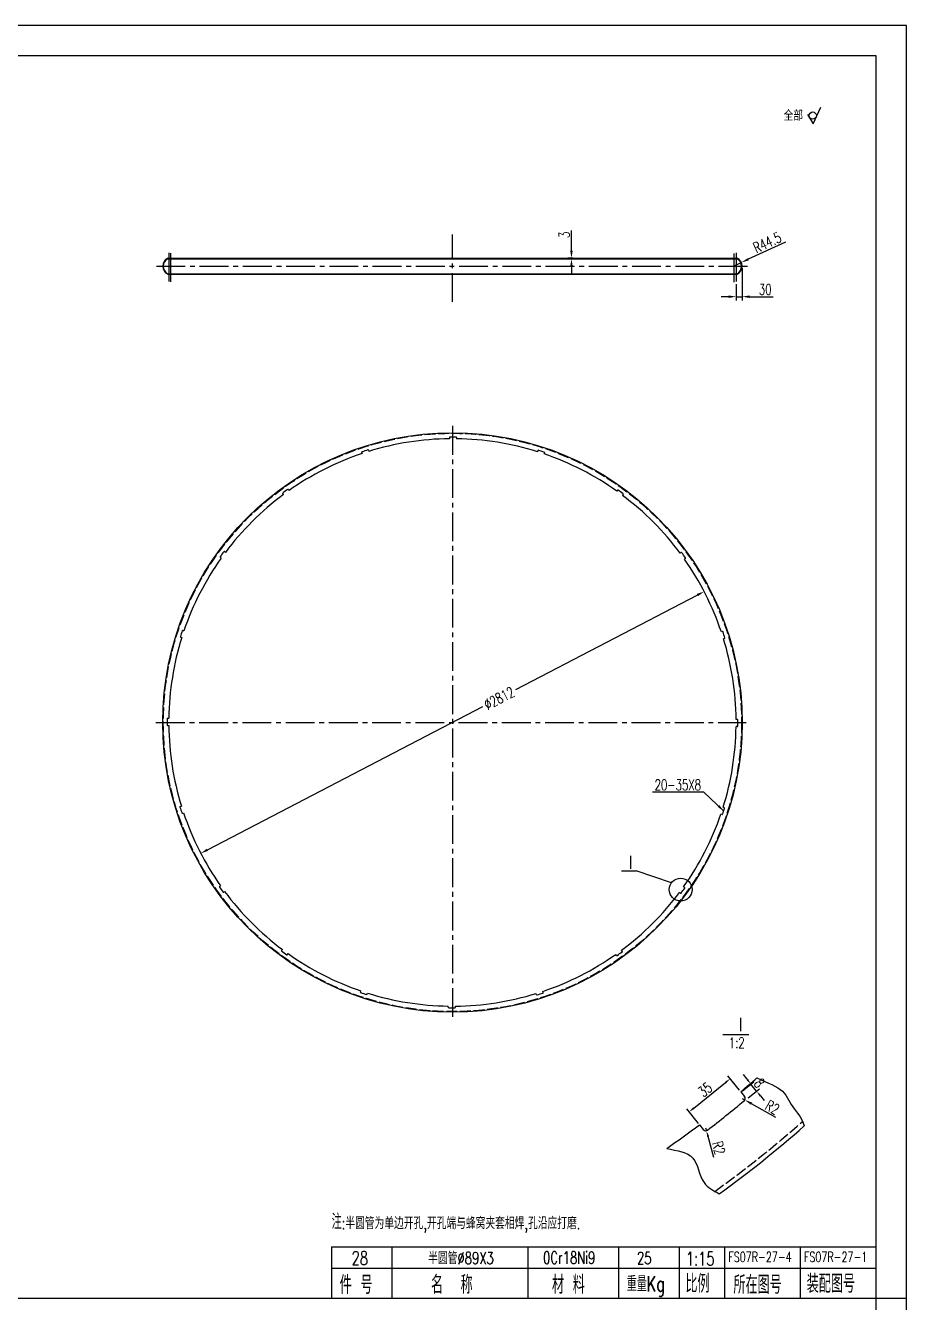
# Model space of a CAD drawing. Extents: x 946 to 3405, y -336 to 946.
# Drawn here: x 3113.6 to 3404.7, y 111.8 to 533.7 of the extents above; entities that cross this region are included whole.
import ezdxf

# ---------------------------------------------------------------- set-up
doc = ezdxf.new("R2010")
doc.units = 0
doc.header["$MEASUREMENT"] = 0
doc.linetypes.add('ACAD_ISO02W100', pattern=[15, 12, -3])
doc.linetypes.add('CENTER2', pattern=[28.575, 19.05, -3.175, 3.175, -3.175])
doc.layers.get('0').update_dxf_attribs({"linetype": 'CONTINUOUS'})
doc.layers.get('DEFPOINTS').update_dxf_attribs({"linetype": 'CONTINUOUS'})
for name, color, linetype in [('中心线', 1, 'CENTER2'), ('图层1', 4, 'CONTINUOUS'), ('标注线', 3, 'CONTINUOUS'), ('虚线', 2, 'ACAD_ISO02W100')]:
    doc.layers.add(name, color=color, linetype=linetype)
doc.styles.add('STYLE1', font='romans.shx', dxfattribs={"width": 0.7, "height": 3.5, "bigfont": 'hz129.shx'})
doc.dimstyles.new('ISO-25', dxfattribs={"dimtxt": 2.5, "dimasz": 2.5, "dimexe": 1.25, "dimexo": 0.625, "dimtad": 1, "dimdec": 0, "dimlfac": 4, "dimdsep": 46, "dimtxsty": 'STYLE1', "dimcen": 0, "dimclrd": 256, "dimclre": 256, "dimclrt": 256, "dimadec": 0, "dimazin": 0, "dimtfac": 1, "dimtdec": 0, "dimtmove": 0, "dimatfit": 3, "dimfxl": 1, "dimtolj": 1, "dimtzin": 0, "dimarcsym": 0})
doc.dimstyles.get("Standard").update_dxf_attribs({"dimtxt": 2.5, "dimasz": 2.5, "dimexe": 1.25, "dimexo": 0.625, "dimtad": 1, "dimdec": 0, "dimlfac": 4, "dimzin": 4, "dimdsep": 46, "dimtxsty": 'STYLE1', "dimcen": 0, "dimclrd": 256, "dimclre": 256, "dimclrt": 256, "dimadec": 0, "dimazin": 0, "dimtfac": 1, "dimtdec": 0, "dimtmove": 0, "dimatfit": 3, "dimfxl": 1, "dimtolj": 1, "dimtzin": 0, "dimarcsym": 0})

# ---------------------------------------------------------------- blocks, each defined once
blk = doc.blocks.new('*D226')
at = {"layer": 'DEFPOINTS', "color": 0}
for p in [(3338.3, 169.53), (3338.57, 168.57)]:
    blk.add_point(p, dxfattribs=at)
at = {"layer": '标注线', "lineweight": -2}
for p, q in [((3338.3, 169.53), (3338.57, 168.57)), ((3341.07, 159.7), (3339.11, 166.65))]:
    blk.add_line(p, q, dxfattribs=at)
at = {"layer": '标注线'}
blk.add_solid([(3339.43, 166.74), (3338.79, 166.56), (3338.57, 168.57)], dxfattribs=at)
at = {"layer": '标注线', "insert": (3342.65, 162.86), "char_height": 3.5, "attachment_point": 5, "rotation": 285.7589, "style": 'STYLE1'}
blk.add_mtext('\\A1;R2', dxfattribs=at)
blk = doc.blocks.new('*D227')
at = {"layer": 'DEFPOINTS', "color": 0}
for p in [(3353.29, 183.94), (3350, 181.32), (3351.88, 178.97)]:
    blk.add_point(p, dxfattribs=at)
at = {"layer": '标注线', "lineweight": -2}
for p, q in [((3352.04, 185.51), (3350.79, 187.07)), ((3350.49, 181.71), (3354.26, 184.72)), ((3352.36, 179.36), (3356.14, 182.37)), ((3355.16, 181.59), (3353.29, 183.94)), ((3356.41, 180.02), (3357.66, 178.46))]:
    blk.add_line(p, q, dxfattribs=at)
at = {"layer": '标注线'}
for points in [[(3352.3, 185.71), (3351.78, 185.3), (3353.29, 183.94)], [(3356.67, 180.23), (3356.15, 179.82), (3355.16, 181.59)]]:
    blk.add_solid(points, dxfattribs=at)
at = {"layer": '标注线', "insert": (3356.08, 184.25), "char_height": 3.5, "attachment_point": 5, "rotation": 308.5714, "style": 'STYLE1'}
blk.add_mtext('\\A1;8 ', dxfattribs=at)
blk = doc.blocks.new('*D228')
at = {"layer": 'DEFPOINTS', "color": 0}
for p in [(3346.45, 185.72), (3349.93, 181.4), (3336.31, 170.42)]:
    blk.add_point(p, dxfattribs=at)
at = {"layer": '标注线', "lineweight": -2}
for p, q in [((3349.54, 181.89), (3345.67, 186.69)), ((3334.39, 175.99), (3344.89, 184.46)), ((3335.92, 170.91), (3332.05, 175.71))]:
    blk.add_line(p, q, dxfattribs=at)
at = {"layer": '标注线'}
for points in [[(3344.69, 184.72), (3345.1, 184.2), (3346.45, 185.72)], [(3334.18, 176.25), (3334.6, 175.73), (3332.83, 174.73)]]:
    blk.add_solid(points, dxfattribs=at)
at = {"layer": '标注线', "insert": (3338.16, 182.08), "char_height": 3.5, "attachment_point": 5, "rotation": 38.8838, "style": 'STYLE1'}
blk.add_mtext('\\A1;35', dxfattribs=at)
blk = doc.blocks.new('*D229')
at = {"layer": 'DEFPOINTS', "color": 0}
for p in [(3350.41, 179.2), (3351.28, 178.7)]:
    blk.add_point(p, dxfattribs=at)
at = {"layer": '标注线', "lineweight": -2}
for p, q in [((3350.41, 179.2), (3351.28, 178.7)), ((3361.46, 172.89), (3353.45, 177.46))]:
    blk.add_line(p, q, dxfattribs=at)
at = {"layer": '标注线'}
blk.add_solid([(3353.66, 177.82), (3353.25, 177.1), (3351.28, 178.7)], dxfattribs=at)
at = {"layer": '标注线', "insert": (3360.37, 176.25), "char_height": 3.5, "attachment_point": 5, "rotation": 330.2957, "style": 'STYLE1'}
blk.add_mtext('\\A1;R2', dxfattribs=at)
blk = doc.blocks.new('*D287')
at = {"layer": 'DEFPOINTS', "color": 0}
for p in [(3293.99, 456.8), (3295.09, 456.8), (3295.09, 456.6)]:
    blk.add_point(p, dxfattribs=at)
at = {"layer": '标注线', "lineweight": -2}
for p, q in [((3293.99, 459.3), (3293.99, 465.96)), ((3294.47, 456.8), (3292.74, 456.8)), ((3294.47, 456.6), (3292.74, 456.6)), ((3293.99, 456.6), (3293.99, 456.8)), ((3293.99, 454.1), (3293.99, 451.6))]:
    blk.add_line(p, q, dxfattribs=at)
at = {"layer": '标注线'}
for points in [[(3293.57, 459.3), (3294.4, 459.3), (3293.99, 456.8)], [(3293.57, 454.1), (3294.4, 454.1), (3293.99, 456.6)]]:
    blk.add_solid(points, dxfattribs=at)
at = {"layer": '标注线', "insert": (3291.61, 464.52), "char_height": 3.5, "attachment_point": 5, "rotation": 90, "style": 'STYLE1'}
blk.add_mtext('\\A1;3', dxfattribs=at)
blk = doc.blocks.new('*D288')
at = {"layer": 'DEFPOINTS', "color": 0}
for p in [(3350.4, 454.14), (3348.4, 448.84), (3350.4, 444.07)]:
    blk.add_point(p, dxfattribs=at)
at = {"layer": '标注线', "lineweight": -2}
for p, q in [((3350.4, 453.51), (3350.4, 442.82)), ((3348.4, 448.22), (3348.4, 442.82)), ((3345.9, 444.07), (3343.4, 444.07)), ((3348.4, 444.07), (3350.4, 444.07)), ((3352.9, 444.07), (3360.62, 444.07))]:
    blk.add_line(p, q, dxfattribs=at)
at = {"layer": '标注线'}
for points in [[(3345.9, 444.49), (3345.9, 443.65), (3348.4, 444.07)], [(3352.9, 444.49), (3352.9, 443.65), (3350.4, 444.07)]]:
    blk.add_solid(points, dxfattribs=at)
at = {"layer": '标注线', "insert": (3358.01, 446.45), "char_height": 3.5, "attachment_point": 5, "style": 'STYLE1'}
blk.add_mtext('\\A1;30', dxfattribs=at)
blk = doc.blocks.new('*D289')
at = {"layer": 'DEFPOINTS', "color": 0}
for p in [(3347.43, 454.14), (3350.12, 455.38)]:
    blk.add_point(p, dxfattribs=at)
at = {"layer": '标注线', "lineweight": -2}
for p, q in [((3364.68, 462.14), (3352.39, 456.44)), ((3347.43, 454.14), (3350.12, 455.38))]:
    blk.add_line(p, q, dxfattribs=at)
at = {"layer": '标注线'}
blk.add_solid([(3352.22, 456.81), (3352.57, 456.06), (3350.12, 455.38)], dxfattribs=at)
at = {"layer": '标注线', "insert": (3358.67, 461.97), "char_height": 3.5, "attachment_point": 5, "rotation": 24.8745, "style": 'STYLE1'}
blk.add_mtext('\\A1;R44.5', dxfattribs=at)
blk = doc.blocks.new('*D291')
at = {"layer": 'DEFPOINTS', "color": 0}
for p in [(3337.82, 346.66), (3171.5, 260.17)]:
    blk.add_point(p, dxfattribs=at)
at = {"layer": '标注线', "lineweight": -2}
for p, q in [((3335.61, 345.51), (3275.47, 314.23)), ((3173.72, 261.33), (3264.73, 308.65))]:
    blk.add_line(p, q, dxfattribs=at)
at = {"layer": '标注线'}
for points in [[(3335.41, 345.88), (3335.8, 345.14), (3337.82, 346.66)], [(3173.53, 261.7), (3173.91, 260.96), (3171.5, 260.17)]]:
    blk.add_solid(points, dxfattribs=at)
at = {"layer": '标注线', "insert": (3270.11, 311.42), "char_height": 3.5, "attachment_point": 5, "rotation": 27.4742, "style": 'STYLE1'}
blk.add_mtext('\\A1;%%C2812', dxfattribs=at)

msp = doc.modelspace()

# ---------------------------------------------------------------- linework, layer by layer
at = {"ltscale": 0.5}
for p, q in [((3160.59294, 456.8037), (3348.73219, 456.8037)), ((3160.63994, 456.6037), (3348.68518, 456.6037)), ((3160.59294, 451.47036), (3348.73219, 451.47036)), ((3160.63994, 451.67036), (3348.68518, 451.67036)), ((3253.70054, 397.54591), (3253.70054, 397.14462)), ((3256.03388, 397.54142), (3256.03388, 397.13953)), ((3224.65996, 392.6416), (3224.78396, 392.25995)), ((3226.88048, 393.35836), (3227.00467, 392.97614)), ((3282.8353, 393.23616), (3282.7113, 392.85451)), ((3285.05304, 392.51084), (3284.92885, 392.12862)), ((3200.44658, 380.37114), (3200.6828, 380.04601)), ((3309.21231, 380.1342), (3308.97644, 379.80955)), ((3198.55623, 379.00328), (3198.7921, 378.67863)), ((3311.09738, 378.75907), (3310.86115, 378.43393)), ((3179.31972, 359.85104), (3179.64486, 359.61481)), ((3330.24962, 359.52256), (3329.92497, 359.28668)), ((3177.94459, 357.96598), (3178.26924, 357.7301)), ((3331.61748, 357.63221), (3331.29235, 357.39598)), ((3165.56795, 333.80671), (3165.95017, 333.68251)), ((3343.88793, 333.41883), (3343.50629, 333.29483)), ((3164.84263, 331.58896), (3165.22428, 331.46496)), ((3344.6047, 331.19831), (3344.22248, 331.07412)), ((3160.53737, 304.78754), (3160.93926, 304.78754)), ((3348.79225, 304.37825), (3348.39096, 304.37825)), ((3160.53288, 302.4542), (3160.93417, 302.4542)), ((3348.78776, 302.04491), (3348.38587, 302.04491)), ((3164.72043, 275.63414), (3165.10265, 275.75833)), ((3344.4825, 275.24349), (3344.10085, 275.36749)), ((3165.43719, 273.41362), (3165.81884, 273.53762)), ((3343.75718, 273.02574), (3343.37496, 273.14994)), ((3177.70765, 249.20024), (3178.03278, 249.43647)), ((3331.38054, 248.86647), (3331.05589, 249.10235)), ((3179.07551, 247.30989), (3179.40016, 247.54576)), ((3330.00541, 246.98141), (3329.68027, 247.21764)), ((3198.22775, 228.07338), (3198.46397, 228.39852)), ((3310.7689, 227.82917), (3310.53302, 228.15382)), ((3200.11281, 226.69825), (3200.34869, 227.0229)), ((3308.87855, 226.46131), (3308.64232, 226.78644)), ((3224.27208, 214.32161), (3224.39627, 214.70383)), ((3226.48983, 213.59629), (3226.61383, 213.97794)), ((3282.44465, 213.47409), (3282.32046, 213.85631)), ((3284.66517, 214.19085), (3284.54117, 214.5725)), ((3253.29125, 209.29103), (3253.29125, 209.69292)), ((3255.62458, 209.28654), (3255.62458, 209.68783))]:
    msp.add_line(p, q, dxfattribs=at)
at = {"ltscale": 0.3}
for p, q in [((3349.9307, 181.40275), (3351.19381, 179.81887)), ((3336.25197, 170.49431), (3337.51508, 168.91043))]:
    msp.add_line(p, q, dxfattribs=at)
for q in [(3394.66929, 130.16062), (3214.66931, 113.16062)]:
    msp.add_line((3214.66931, 130.16062), q)
msp.add_lwpolyline([(2835.66931, -297.33938), (3394.66931, -297.33938), (3394.66931, 523.66062), (2835.66931, 523.66062)], close=True)
msp.add_circle((3254.66256, 303.41622), 95.73333)
for centre, radius, start, end in [((3161.89301, 454.13703), 2.9667, 115.9905541, 244.0094459), ((3161.89301, 454.13703), 2.7667, 116.9306312, 243.0693688), ((3347.43211, 454.13703), 2.7667, 296.9306312, 63.0693688), ((3347.43211, 454.13703), 2.9667, 295.9905541, 64.0094459), ((3254.66256, 303.41622), 93.73333, 90.5880584, 107.1617364), ((3253.83388, 397.54591), 0.13333, 90.5044004, 180), ((3254.66256, 303.41622), 94.26667, 89.2464619, 90.5044004), ((3255.90054, 397.54142), 0.13333, 360, 89.2464619), ((3254.66256, 303.41622), 93.73333, 72.5880584, 89.1617364), ((3224.78676, 392.6828), 0.13333, 108.5044004, 198), ((3254.66256, 303.41622), 94.26667, 107.2464619, 108.5044004), ((3226.75367, 393.31716), 0.13333, 18, 107.2464619), ((3282.96211, 393.19495), 0.13333, 72.5044004, 162), ((3254.66256, 303.41622), 94.26667, 71.2464619, 72.5044004), ((3284.92624, 392.55205), 0.13333, 342, 71.2464619), ((3254.66256, 303.41622), 93.73333, 108.5880584, 125.1617364), ((3254.66256, 303.41622), 93.73333, 54.5880584, 71.1617364), ((3254.66256, 303.41622), 94.26667, 125.2464619, 126.5044004), ((3200.33871, 380.29277), 0.13333, 36, 125.2464619), ((3309.32018, 380.05583), 0.13333, 54.5044004, 144), ((3254.66256, 303.41622), 94.26667, 53.2464619, 54.5044004), ((3254.66256, 303.41622), 93.73333, 126.5880584, 143.1617364), ((3198.6641, 379.08165), 0.13333, 126.5044004, 216), ((3254.66256, 303.41622), 93.73333, 36.5880584, 53.1617364), ((3310.98951, 378.83744), 0.13333, 324, 53.2464619), ((3254.66256, 303.41622), 94.26667, 143.2464619, 144.5044004), ((3179.24135, 359.74317), 0.13333, 54, 143.2464619), ((3330.32799, 359.41469), 0.13333, 36.5044004, 126), ((3254.66256, 303.41622), 94.26667, 35.2464619, 36.5044004), ((3254.66256, 303.41622), 93.73333, 144.5880584, 161.1617364), ((3178.02296, 358.07384), 0.13333, 144.5044004, 234), ((3254.66256, 303.41622), 93.73333, 18.5880584, 35.1617364), ((3331.53911, 357.74008), 0.13333, 306, 35.2464619), ((3254.66256, 303.41622), 94.26667, 161.2464619, 162.5044004), ((3165.52674, 333.6799), 0.13333, 72, 161.2464619), ((3343.92914, 333.29203), 0.13333, 18.5044004, 108), ((3254.66256, 303.41622), 94.26667, 17.2464619, 18.5044004), ((3254.66256, 303.41622), 93.73333, 162.5880584, 179.1617364), ((3164.88383, 331.71577), 0.13333, 162.5044004, 252), ((3254.66256, 303.41622), 93.73333, 0.5880584, 17.1617364), ((3344.5635, 331.32512), 0.13333, 288, 17.2464619), ((3254.66256, 303.41622), 94.26667, 179.2464619, 180.5044004), ((3160.53737, 304.6542), 0.13333, 90, 179.2464619), ((3348.79225, 304.24491), 0.13333, 0.5044004, 90), ((3254.66256, 303.41622), 94.26667, 359.2464619, 0.5044004), ((3160.53288, 302.58754), 0.13333, 180.5044004, 270), ((3254.66256, 303.41622), 93.73333, 180.5880584, 197.1617364), ((3254.66256, 303.41622), 93.73333, 342.5880584, 359.1617364), ((3348.78776, 302.17825), 0.13333, 270, 359.2464619), ((3164.76163, 275.50733), 0.13333, 108, 197.2464619), ((3254.66256, 303.41622), 94.26667, 197.2464619, 198.5044004), ((3254.66256, 303.41622), 94.26667, 341.2464619, 342.5044004), ((3344.44129, 275.11668), 0.13333, 342.5044004, 72), ((3165.39599, 273.54042), 0.13333, 198.5044004, 288), ((3254.66256, 303.41622), 93.73333, 198.5880584, 215.1617364), ((3254.66256, 303.41622), 93.73333, 324.5880584, 341.1617364), ((3343.79838, 273.15255), 0.13333, 252, 341.2464619), ((3177.78602, 249.09237), 0.13333, 126, 215.2464619), ((3254.66256, 303.41622), 94.26667, 215.2464619, 216.5044004), ((3178.99714, 247.41776), 0.13333, 216.5044004, 306), ((3254.66256, 303.41622), 93.73333, 216.5880584, 233.1617364), ((3254.66256, 303.41622), 93.73333, 306.5880584, 323.1617364), ((3330.08378, 247.08928), 0.13333, 234, 323.2464619), ((3254.66256, 303.41622), 94.26667, 323.2464619, 324.5044004), ((3331.30217, 248.75861), 0.13333, 324.5044004, 54), ((3198.33562, 227.99501), 0.13333, 144, 233.2464619), ((3254.66256, 303.41622), 94.26667, 233.2464619, 234.5044004), ((3310.66103, 227.7508), 0.13333, 306.5044004, 36), ((3200.00494, 226.77662), 0.13333, 234.5044004, 324), ((3254.66256, 303.41622), 93.73333, 234.5880584, 251.1617364), ((3254.66256, 303.41622), 93.73333, 288.5880584, 305.1617364), ((3308.98642, 226.53968), 0.13333, 216, 305.2464619), ((3254.66256, 303.41622), 94.26667, 305.2464619, 306.5044004), ((3224.39889, 214.2804), 0.13333, 162, 251.2464619), ((3254.66256, 303.41622), 94.26667, 251.2464619, 252.5044004), ((3226.36302, 213.6375), 0.13333, 252.5044004, 342), ((3254.66256, 303.41622), 93.73333, 252.5880584, 269.1617364), ((3254.66256, 303.41622), 93.73333, 270.5880584, 287.1617364), ((3282.57146, 213.51529), 0.13333, 198, 287.2464619), ((3254.66256, 303.41622), 94.26667, 287.2464619, 288.5044004), ((3284.53836, 214.14965), 0.13333, 288.5044004, 18), ((3253.42458, 209.29103), 0.13333, 180, 269.2464619), ((3254.66256, 303.41622), 94.26667, 269.2464619, 270.5044004), ((3255.49125, 209.28654), 0.13333, 270.5044004, 0)]:
    msp.add_arc(centre, radius, start, end)
for centre, radius, start, end in [((3138.97109, 431.90683), 327.5, 310.1020873, 311.3236649), ((3138.97109, 431.90683), 330.5, 307.2267222, 309.9162223), ((3350.41198, 179.19538), 1, 309.0496235, 38.5714286), ((3138.97109, 431.90683), 327.5, 304.7121408, 307.040858), ((3338.29691, 169.53392), 1, 218.5714286, 308.0932337), ((3138.97109, 431.90683), 349.75, 305.6534861, 311.5433191)]:
    msp.add_arc(centre, radius, start, end, dxfattribs=at)
at = {"layer": '中心线', "ltscale": 0.5}
for p, q in [((3254.66256, 442.36689), (3254.66256, 464.60111)), ((3160.92631, 458.6078), (3160.92631, 448.84334)), ((3161.5959, 448.9634), (3161.5959, 458.71552)), ((3347.72923, 448.84255), (3347.72923, 458.67857)), ((3348.39881, 458.6078), (3348.39881, 448.84334)), ((3156.85441, 454.13703), (3352.45914, 454.13703)), ((3254.66256, 401.40373), (3254.66256, 204.94946)), ((3156.69918, 303.41622), (3351.7551, 303.41622))]:
    msp.add_line(p, q, dxfattribs=at)
at = {"layer": '图层1'}
for p, q in [((3234.66932, 130.16062), (3234.66932, 113.16062)), ((3279.66932, 113.16062), (3279.66932, 130.16062)), ((3309.66932, 113.16062), (3309.66932, 130.16062)), ((3329.66932, 113.16062), (3329.66932, 130.16062)), ((3344.66932, 113.16062), (3344.66932, 130.16062)), ((3369.66932, 113.16062), (3369.66932, 130.16062)), ((3214.66932, 123.16062), (3394.66932, 123.16062)), ((2810.66931, 113.16062), (3404.66931, 113.16062))]:
    msp.add_line(p, q, dxfattribs=at)
msp.add_lwpolyline([(2810.66931, -307.33938), (3404.66931, -307.33938), (3404.66931, 533.66062), (2810.66931, 533.66062)], close=True, dxfattribs=at)
at = {"layer": '标注线'}
for p, q in [((3373.82527, 501.17334), (3376.38727, 506.69252)), ((3371.96695, 504.26697), (3373.82527, 501.17334)), ((3310.56657, 254.33744), (3315.35603, 254.33744)), ((3327.01344, 250.38212), (3315.35603, 254.33744))]:
    msp.add_line(p, q, dxfattribs=at)
at = {"layer": '标注线', "ltscale": 0.3}
msp.add_line((3343.98104, 200.2679), (3352.6192, 200.2679), dxfattribs=at)
at = {"layer": '标注线'}
msp.add_circle((3373.71274, 503.92362), 1.18308, dxfattribs=at)
at = {"layer": '标注线', "ltscale": 0.3}
msp.add_circle((3330.0685, 248.19309), 3.75836, dxfattribs=at)
for points, knots in [([(3355.22324, 185.95712), (3359.05246, 184.2294), (3364.51446, 182.45772), (3366.48534, 176.32083), (3369.54424, 173.58144), (3370.92043, 170.13486)], [2.075249938, 2.075249938, 2.075249938, 2.075249938, 11.06494263, 19.397777923, 23.918489043, 23.918489043, 23.918489043, 23.918489043]), ([(3325.46718, 162.69417), (3328.93718, 161.85653), (3335.5946, 161.26512), (3336.28702, 151.1906), (3340.85138, 148.67437), (3342.83398, 147.71502)], [0.16978835, 0.16978835, 0.16978835, 0.16978835, 2.43732369, 4.661415126, 6.235570918, 6.235570918, 6.235570918, 6.235570918])]:
    msp.add_open_spline(points, degree=3, knots=knots, dxfattribs=at)
at = {"layer": '虚线', "ltscale": 0.3}
msp.add_circle((3254.66256, 303.41622), 95.53333, dxfattribs=at)
msp.add_arc((3138.97109, 431.90683), 348.25, 305.5260595, 311.6243869, dxfattribs=at)

# ---------------------------------------------------------------- texts
at = {"layer": '标注线', "style": 'STYLE1', "width": 0.7}
for s, height, p in [('28', 4.5, (3221.37034, 124.1717)), ('半圆管%%C89X3', 4, (3246.65802, 124.45349)), ('0Cr18Ni9', 4, (3284.60198, 124.586)), ('25', 4, (3315.61344, 124.45349)), ('1:15', 4.5, (3331.78681, 124.03621)), ('FS07R-27-4', 3.3, (3345.83115, 125.18342)), ('FS07R-27-1', 3.3, (3370.83115, 125.18342)), ('件 号', 6, (3217.4015, 114.60538)), ('名  称', 6, (3247.59214, 114.66885)), ('材 料', 6, (3287.558, 114.65357)), ('重量Kg', 5, (3312.22705, 115.44322)), ('比例', 6, (3331.64069, 115.00509)), ('所在图号', 6, (3347.49706, 114.63008)), ('装配图号', 6, (3371.7184, 114.98056))]:
    msp.add_text(s, height=height, dxfattribs=at).set_placement(p)
at = {"layer": '标注线', "attachment_point": 1, "style": 'STYLE1'}
for s, insert, char_height, width in [('全部', (3364.10979, 505.69708), 3.5, 27.4322373), ('\\fﾷￂￋￎ_GB2312|b0|i0|c134|p49;Ⅰ', (3311.41498, 259.44821), 4.5, 6.0967405), ('\\fﾷￂￋￎ_GB2312|b0|i0|c134|p49;Ⅰ', (3347.75195, 205.85943), 4.5, 6.0967405), ('{\\H1.25x;注}:半圆管为单边开孔,开孔端与蜂窝夹套相焊,孔沿应打磨.', (3214.74565, 140.99487), 4, 115.6064161)]:
    msp.add_mtext(s, dxfattribs=dict(at, insert=insert, char_height=char_height, width=width))
at = {"layer": '标注线', "ltscale": 0.3, "char_height": 3.5, "attachment_point": 1, "style": 'STYLE1'}
for s, insert, width in [('20-35X8', (3321.45584, 284.53214), 10.3156711), ('1:2', (3345.97129, 199.34761), 5.8532716)]:
    msp.add_mtext(s, dxfattribs=dict(at, insert=insert, width=width))

# ---------------------------------------------------------------- dimensions: what is measured, and where the dimension line sits
at = {"layer": '标注线'}
dim = msp.add_linear_dim(base=(3293.98648, 456.8037), p1=(3295.09375, 456.6037), p2=(3295.09375, 456.8037), angle=90, text='3', dimstyle='Standard', override={"dimzin": 12}, dxfattribs=at)
dim.commit()
dim.dimension.update_dxf_attribs({"geometry": '*D287', "text_midpoint": (3293.98648, 464.52166), "dimtype": 160})
dim = msp.add_radius_dim(center=(3347.43211, 454.13703), mpoint=(3350.1236, 455.38492), text='R44.5', dimstyle='Standard', override={"dimzin": 12}, dxfattribs=at)
dim.commit()
dim.dimension.update_dxf_attribs({"geometry": '*D289', "text_midpoint": (3359.6722, 459.81208)})
dim = msp.add_linear_dim(base=(3350.39881, 444.07145), p1=(3348.39881, 448.84334), p2=(3350.39881, 454.13703), text='30', dimstyle='Standard', override={"dimzin": 12}, dxfattribs=at)
dim.commit()
dim.dimension.update_dxf_attribs({"geometry": '*D288', "text_midpoint": (3358.00715, 444.07145), "dimtype": 160})
dim = msp.add_diameter_dim_2p(p1=(3171.50059, 260.17245), p2=(3337.82453, 346.66), text='%%C2812', dimstyle='Standard', override={"dimzin": 12, "dimtmove": 2}, dxfattribs=at)
dim.commit()
dim.dimension.update_dxf_attribs({"geometry": '*D291', "text_midpoint": (3270.10813, 311.42161), "dimtype": 163})
at = {"layer": '标注线', "ltscale": 0.3}
for base, p1, p2, angle, text, picture, middle in [((3346.45153, 185.71704), (3336.31144, 170.41975), (3349.9307, 181.40275), 38.8838126, '35', '*D228', (3339.65075, 180.23268)), ((3353.28527, 183.94305), (3351.87549, 178.96706), (3349.99791, 181.32147), 128.5714286, '8 ', '*D227', (3354.22406, 182.76584))]:
    dim = msp.add_linear_dim(base=base, p1=p1, p2=p2, angle=angle, text=text, dimstyle='ISO-25', override={"dimasz": 2}, dxfattribs=at)
    dim.commit()
    dim.dimension.update_dxf_attribs({"geometry": picture, "text_midpoint": middle, "dimtype": 161})
at = {"layer": '标注线'}
dim = msp.add_radius_dim(center=(3350.41198, 179.19538), mpoint=(3351.28057, 178.69986), text='R2', dimstyle='ISO-25', override={"dimtp": 0.021, "dimtm": 0.021}, dxfattribs=at)
dim.commit()
dim.dimension.update_dxf_attribs({"geometry": '*D229', "text_midpoint": (3359.19559, 174.18441), "dimtype": 164})
at = {"layer": '标注线', "ltscale": 0.3}
dim = msp.add_radius_dim(center=(3338.29691, 169.53392), mpoint=(3338.5685, 168.57151), text='R2', dimstyle='ISO-25', override={"dimasz": 2}, dxfattribs=at)
dim.commit()
dim.dimension.update_dxf_attribs({"geometry": '*D226', "text_midpoint": (3342.64899, 162.85659)})

# ---------------------------------------------------------------- leaders
at = {"layer": '标注线'}
msp.add_leader([(3344.36021, 274.08476), (3337.77277, 280.40342), (3320.77878, 280.40342)], dimstyle='ISO-25', override={"dimgap": 0.625, "dimtad": 0, "dimtih": 1, "dimtoh": 1, "dimtp": 0.021, "dimtm": 0.021}, dxfattribs=at)

doc.saveas('drawing.dxf')
